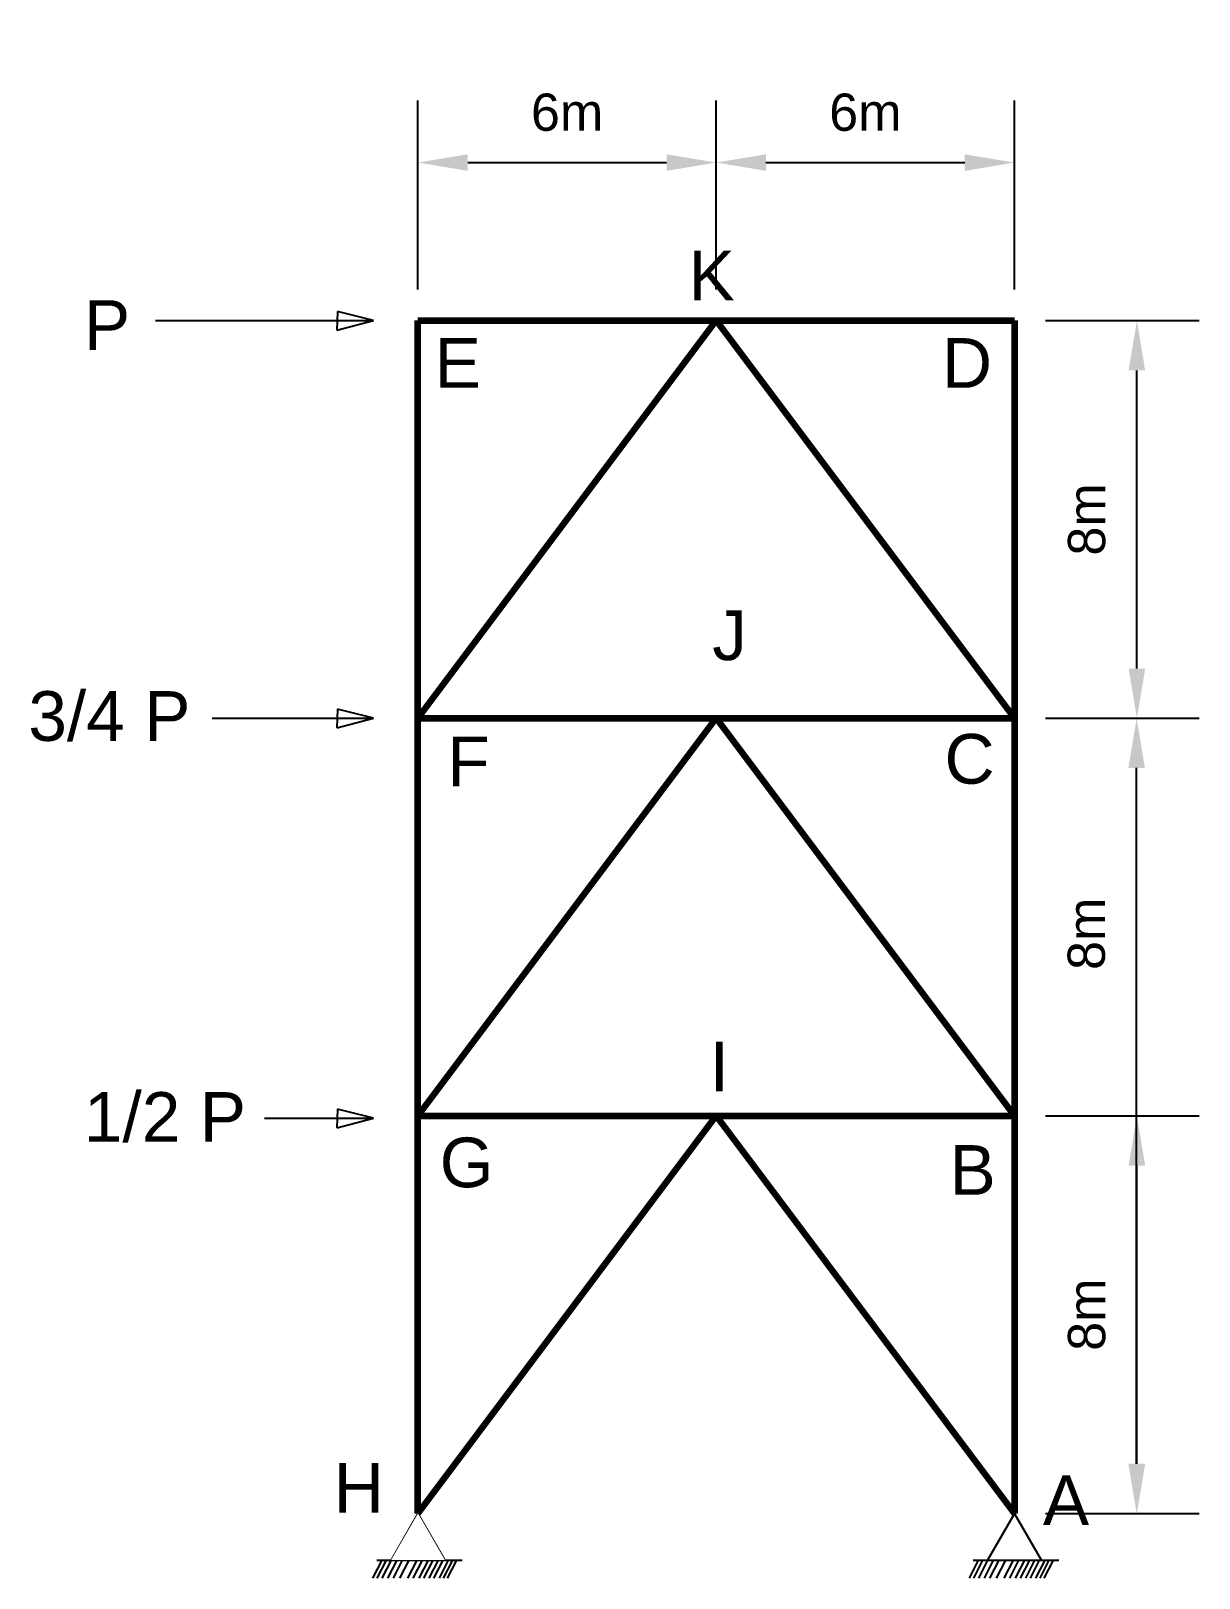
# Model space of a CAD drawing. Header units: millimetres. Extents: x -7.8 to 15.7, y -1.3 to 29.8.
import ezdxf

# ---------------------------------------------------------------- set-up
doc = ezdxf.new("R2010")
doc.units = ezdxf.units.MM
doc.set_wipeout_variables(frame=1)
doc.styles.get("Standard").update_dxf_attribs({"font": 'arial.ttf'})
doc.dimstyles.new('ISO-25', dxfattribs={"dimtxt": 2.5, "dimasz": 2.5, "dimexe": 1.25, "dimexo": 0.625, "dimtad": 1, "dimtxsty": 'Standard', "dimcen": 2.5, "dimadec": 0, "dimazin": 0, "dimtfac": 1, "dimtmove": 0, "dimatfit": 3, "dimfxl": 1, "dimarcsym": 0})
pattern_1 = [(0, (1.777, -7.911), (0, 6.985), [5.08, -1.905]), (90, (1.777, -7.911), (-6.985, 4e-16), [5.08, -1.905])]
pattern_2 = [(0, (0, 0), (0, 6.985), [5.08, -1.905]), (90, (0, 0), (-6.985, 4e-16), [5.08, -1.905])]

# ---------------------------------------------------------------- blocks, each defined once
blk = doc.blocks.new('*D5')
at = {"color": 0, "lineweight": -2, "transparency": 16777216}
for p, q in [((12.625, 8), (15.713, 8)), ((14.463, 1), (14.463, 7)), ((12.625, 0), (15.713, 0))]:
    blk.add_line(p, q, dxfattribs=at)
at = {"color": 0, "transparency": 16777216}
for points in [[(14.296, 7), (14.629, 7), (14.463, 8)], [(14.296, 1), (14.629, 1), (14.463, 0)]]:
    blk.add_solid(points, dxfattribs=at)
at = {"layer": 'Defpoints', "color": 0, "transparency": 16777216}
for p in [(12, 8), (14.463, 8), (12, 0)]:
    blk.add_point(p, dxfattribs=at)
at = {"color": 0, "transparency": 16777216, "insert": (13.455, 4), "char_height": 2.5, "attachment_point": 5, "rotation": 90}
blk.add_mtext('{\\H0.3x;8m}', dxfattribs=at)
blk = doc.blocks.new('*D6')
at = {"color": 0, "lineweight": -2, "transparency": 16777216}
for p, q in [((12.625, 16), (15.707, 16)), ((14.457, 1), (14.457, 15)), ((12.625, 0), (15.707, 0))]:
    blk.add_line(p, q, dxfattribs=at)
at = {"color": 0, "transparency": 16777216}
for points in [[(14.291, 15), (14.624, 15), (14.457, 16)], [(14.291, 1), (14.624, 1), (14.457, 0)]]:
    blk.add_solid(points, dxfattribs=at)
at = {"layer": 'Defpoints', "color": 0, "transparency": 16777216}
for p in [(12, 16), (14.457, 16), (12, 0)]:
    blk.add_point(p, dxfattribs=at)
at = {"color": 0, "transparency": 16777216, "insert": (13.449, 11.663), "char_height": 2.5, "attachment_point": 5, "rotation": 90}
blk.add_mtext('{\\H0.3x;8m}', dxfattribs=at)
blk = doc.blocks.new('*D7')
at = {"color": 0, "lineweight": -2, "transparency": 16777216}
for p, q in [((12.625, 24), (15.713, 24)), ((14.463, 17), (14.463, 23)), ((12.625, 16), (15.713, 16))]:
    blk.add_line(p, q, dxfattribs=at)
at = {"color": 0, "transparency": 16777216}
for points in [[(14.296, 23), (14.629, 23), (14.463, 24)], [(14.296, 17), (14.629, 17), (14.463, 16)]]:
    blk.add_solid(points, dxfattribs=at)
at = {"layer": 'Defpoints', "color": 0, "transparency": 16777216}
for p in [(12, 24), (14.463, 24), (12, 16)]:
    blk.add_point(p, dxfattribs=at)
at = {"color": 0, "transparency": 16777216, "insert": (13.455, 20), "char_height": 2.5, "attachment_point": 5, "rotation": 90}
blk.add_mtext('{\\H0.3x;8m}', dxfattribs=at)
blk = doc.blocks.new('*D9')
at = {"color": 0, "lineweight": -2, "transparency": 16777216}
for p, q in [((0, 24.625), (0, 28.431)), ((6, 24.625), (6, 28.431)), ((1, 27.181), (5, 27.181))]:
    blk.add_line(p, q, dxfattribs=at)
at = {"color": 0, "transparency": 16777216}
for points in [[(1, 27.347), (1, 27.014), (0, 27.181)], [(5, 27.347), (5, 27.014), (6, 27.181)]]:
    blk.add_solid(points, dxfattribs=at)
at = {"layer": 'Defpoints', "color": 0, "transparency": 16777216}
for p in [(6, 27.181), (0, 24), (6, 24)]:
    blk.add_point(p, dxfattribs=at)
at = {"color": 0, "transparency": 16777216, "insert": (3, 28.189), "char_height": 2.5, "attachment_point": 5}
blk.add_mtext('{\\H0.3x;6m}', dxfattribs=at)
blk = doc.blocks.new('*D10')
at = {"color": 0, "lineweight": -2, "transparency": 16777216}
for p, q in [((6, 24.625), (6, 28.431)), ((12, 24.625), (12, 28.431)), ((7, 27.181), (11, 27.181))]:
    blk.add_line(p, q, dxfattribs=at)
at = {"color": 0, "transparency": 16777216}
for points in [[(7, 27.347), (7, 27.014), (6, 27.181)], [(11, 27.347), (11, 27.014), (12, 27.181)]]:
    blk.add_solid(points, dxfattribs=at)
at = {"layer": 'Defpoints', "color": 0, "transparency": 16777216}
for p in [(12, 27.181), (6, 24), (12, 24)]:
    blk.add_point(p, dxfattribs=at)
at = {"color": 0, "transparency": 16777216, "insert": (9, 28.189), "char_height": 2.5, "attachment_point": 5}
blk.add_mtext('{\\H0.3x;6m}', dxfattribs=at)

msp = doc.modelspace()

# ---------------------------------------------------------------- hatches: boundary and pattern name
h = msp.add_hatch()
h.set_pattern_fill('ANGLE', color=256)
h.set_pattern_definition(pattern_2)
h.paths.add_polyline_path([(-1.622, 24.184), (-1.629, 24), (-0.897, 24)])
h.paths.add_polyline_path([(-0.897, 24), (-1.629, 24), (-1.635, 23.807)])
h = msp.add_hatch()
h.set_pattern_fill('ANGLE', color=256)
h.set_pattern_definition([(0, (-1e-15, -8.001), (0, 6.985), [5.08, -1.905]), (90, (-1e-15, -8.001), (-6.985, 4e-16), [5.08, -1.905])])
h.paths.add_polyline_path([(-1.622, 16.183), (-1.629, 15.999), (-0.897, 15.999)])
h.paths.add_polyline_path([(-0.897, 15.999), (-1.629, 15.999), (-1.635, 15.806)])
h = msp.add_hatch()
h.set_pattern_fill('ANGLE', color=256)
h.set_pattern_definition(pattern_2)
h.paths.add_polyline_path([(-1.622, 16.183), (-1.629, 15.999), (-0.897, 15.999)])
h.paths.add_polyline_path([(-0.897, 15.999), (-1.629, 15.999), (-1.635, 15.806)])
h.paths.add_polyline_path([(-1.622, 8.135), (-1.629, 7.951), (-0.897, 7.951)])
h.paths.add_polyline_path([(-0.897, 7.951), (-1.629, 7.951), (-1.635, 7.758)])
h = msp.add_hatch()
h.set_pattern_fill('ANGLE', color=256)
h.set_pattern_definition(pattern_1)
h.paths.add_polyline_path([(-1.622, 16.184), (-1.627, 15.999), (-0.897, 15.999)])
h.paths.add_polyline_path([(-0.897, 15.999), (-1.627, 15.999), (-1.633, 15.809)])
h = msp.add_hatch()
h.set_pattern_fill('ANGLE', color=256)
h.set_pattern_definition(pattern_1)
h.paths.add_polyline_path([(-1.622, 16.184), (-1.627, 15.999), (-0.897, 15.999)])
h.paths.add_polyline_path([(-0.897, 15.999), (-1.627, 15.999), (-1.633, 15.809)])
h = msp.add_hatch()
h.set_pattern_fill('ANGLE', color=256)
h.set_pattern_definition(pattern_1)
h.paths.add_polyline_path([(-1.622, 16.184), (-1.627, 15.999), (-0.897, 15.999)])
h.paths.add_polyline_path([(-0.897, 15.999), (-1.627, 15.999), (-1.633, 15.809)])
h = msp.add_hatch()
h.set_pattern_fill('ANGLE', color=256)
h.set_pattern_definition([(0, (-3e-15, -16.049), (0, 6.985), [5.08, -1.905]), (90, (-3e-15, -16.049), (-6.985, 4e-16), [5.08, -1.905])])
h.paths.add_polyline_path([(-1.622, 8.135), (-1.629, 7.951), (-0.897, 7.951)])
h.paths.add_polyline_path([(-0.897, 7.951), (-1.629, 7.951), (-1.635, 7.758)])
h = msp.add_hatch()
h.set_pattern_fill('ANGLE', color=256)
h.set_pattern_definition([(0, (1.777, -15.9585), (0, 6.985), [5.08, -1.905]), (90, (1.777, -15.9585), (-6.985, 4e-16), [5.08, -1.905])])
h.paths.add_polyline_path([(-1.622, 8.137), (-1.627, 7.951), (-0.897, 7.951)])
h.paths.add_polyline_path([(-0.897, 7.951), (-1.627, 7.951), (-1.633, 7.762)])

# ---------------------------------------------------------------- linework, layer by layer
for p, q in [((-5.282, 24), (-0.897, 24)), ((-1.622, 24.184), (-1.635, 23.807)), ((-1.635, 23.807), (-0.897, 24)), ((-0.897, 24), (-1.622, 24.184)), ((-4.143, 15.999), (-0.897, 15.999)), ((-4.143, 15.999), (-0.897, 15.999)), ((-1.622, 16.183), (-1.635, 15.806)), ((-1.635, 15.806), (-0.897, 15.999)), ((-0.897, 15.999), (-1.622, 16.183)), ((-1.622, 8.135), (-1.635, 7.758)), ((-0.897, 7.951), (-1.622, 8.135)), ((-3.089, 7.951), (-0.897, 7.951)), ((-3.089, 7.951), (-0.897, 7.951)), ((-1.635, 7.758), (-0.897, 7.951)), ((-0.729, -0.938), (-0.915, -1.3)), ((-0.829, -0.938), (0.889, -0.938)), ((-0.642, -0.938), (-0.828, -1.3)), ((-0.541, -0.938), (-0.727, -1.3)), ((-0.426, -0.938), (-0.612, -1.3)), ((-0.316, -0.938), (-0.501, -1.3)), ((-0.184, -0.938), (-0.37, -1.3)), ((-0.026, -0.938), (-0.212, -1.3)), ((0.083, -0.938), (-0.103, -1.3)), ((0.202, -0.938), (0.016, -1.3)), ((0.299, -0.938), (0.113, -1.3)), ((0.405, -0.938), (0.22, -1.3)), ((0.498, -0.938), (0.313, -1.3)), ((0.609, -0.938), (0.423, -1.3)), ((0.694, -0.938), (0.508, -1.3)), ((0.776, -0.938), (0.59, -1.3)), ((11.271, -0.938), (11.085, -1.3)), ((11.171, -0.938), (12.889, -0.938)), ((11.358, -0.938), (11.172, -1.3)), ((11.459, -0.938), (11.273, -1.3)), ((11.574, -0.938), (11.388, -1.3)), ((11.684, -0.938), (11.499, -1.3)), ((11.816, -0.938), (11.63, -1.3)), ((11.974, -0.938), (11.788, -1.3)), ((12.083, -0.938), (11.897, -1.3)), ((12.202, -0.938), (12.016, -1.3)), ((12.299, -0.938), (12.113, -1.3)), ((12.405, -0.938), (12.22, -1.3)), ((12.498, -0.938), (12.313, -1.3)), ((12.609, -0.938), (12.423, -1.3)), ((12.694, -0.938), (12.508, -1.3)), ((12.776, -0.938), (12.59, -1.3))]:
    msp.add_line(p, q)
at = {"lineweight": 90}
for p, q in [((0, 16), (0, 24)), ((0, 24), (6, 24)), ((0, 16), (6, 24)), ((6, 24), (12, 24)), ((6, 24), (12, 16)), ((12, 24), (12, 16)), ((0, 8), (0, 16)), ((0, 16), (12, 16)), ((0, 8), (6, 16)), ((6, 16), (12, 8)), ((12, 16), (12, 8)), ((0, 0), (0, 8)), ((0, 8), (12, 8)), ((0, 0), (6, 8)), ((6, 8), (12, 0)), ((12, 8), (12, 0))]:
    msp.add_line(p, q, dxfattribs=at)
for points in [[(0, 0), (-0.541, -0.938), (0.541, -0.938)], [(12, 0), (11.459, -0.938), (12.541, -0.938)]]:
    msp.add_lwpolyline(points, close=True)

# ---------------------------------------------------------------- texts
for s, p in [('K', (5.442, 24.406)), ('P', (-6.722, 23.411)), ('E', (0.335, 22.649)), ('D', (10.54, 22.649)), ('J', (5.92, 17.169)), ('3/4 P', (-7.839, 15.545)), ('F', (0.589, 14.632)), ('C', (10.591, 14.683)), ('I', (5.869, 8.492)), ('1/2 P', (-6.722, 7.477)), ('G', (0.436, 6.563)), ('B', (10.692, 6.411)), ('H', (-1.696, 0.017)), ('A', (12.571, -0.236))]:
    msp.add_text(s, height=1).set_placement(p)

# ---------------------------------------------------------------- dimensions: what is measured, and where the dimension line sits
for base, p1, p2, picture, middle in [((6, 27.181), (0, 24), (6, 24), '*D9', (3, 28.189)), ((12, 27.181), (6, 24), (12, 24), '*D10', (9, 28.189))]:
    dim = msp.add_linear_dim(base=base, p1=p1, p2=p2, text='{\\H0.3x;6m}', dimstyle='ISO-25', override={"dimasz": 1})
    dim.commit()
    dim.dimension.update_dxf_attribs({"geometry": picture, "text_midpoint": middle})
for base, p1, p2, picture, middle in [((14.463, 24), (12, 16), (12, 24), '*D7', (13.455, 20)), ((14.463, 8), (12, 0), (12, 8), '*D5', (13.455, 4))]:
    dim = msp.add_linear_dim(base=base, p1=p1, p2=p2, angle=90, text='{\\H0.3x;8m}', dimstyle='ISO-25', override={"dimasz": 1})
    dim.commit()
    dim.dimension.update_dxf_attribs({"geometry": picture, "text_midpoint": middle})
dim = msp.add_linear_dim(base=(14.457, 16), p1=(12, 0), p2=(12, 16), angle=90, text='{\\H0.3x;8m}', dimstyle='ISO-25', override={"dimasz": 1})
dim.commit()
dim.dimension.update_dxf_attribs({"geometry": '*D6', "text_midpoint": (14.457, 11.663), "dimtype": 160})

# ---------------------------------------------------------------- next in the draw order: wipeouts: each hides what was drawn before it
msp.add_wipeout([(0, 0), (-0.541, -0.938), (0.541, -0.938)])

doc.saveas('drawing.dxf')
